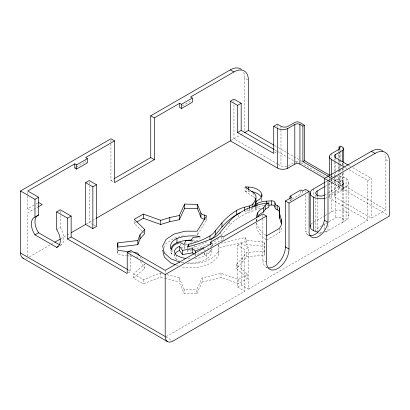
<?xml version="1.0" encoding="UTF-8"?>
<svg xmlns="http://www.w3.org/2000/svg" width="410" height="410" viewBox="0 0 410 410"><rect width="100%" height="100%" fill="white"/><g stroke="black" fill="none" stroke-linecap="round" stroke-linejoin="round"><path stroke-width="0.31" stroke-dasharray="2.05 1.54" d="M349.156 169.791L367.796 180.549L367.796 220.231L331.618 199.347A7.482 4.32 0 0 1 331.285 193.443L338.516 189.266A3.587 2.071 0 0 0 339.034 186.709L339.07 175.536M263.712 205.594A14.745 8.513 0 0 0 256.993 207.814L255.666 208.577L255.763 207.101A6.094 3.521 0 0 1 255.83 206.599M180.487 243.801L180.487 246.784L184.105 248.875L185.94 244.57L185.94 242.781M166.957 274.685L179.073 277.713L179.073 281.89L184.095 293.345L196.887 293.473L196.887 289.296L202.176 277.883L221.041 273.306L238.466 279.502L247.507 274.28L236.457 264.337L242.592 257.854L246.733 252.452L264.486 251.104L264.296 242.243L246.687 240.373L245.062 237.569L221.277 243.161M196.887 293.473L202.176 282.059L202.176 277.883M164.072 247.455L166.065 243.54L174.004 238.261L185.023 235.366M191.916 249.854L187.344 251.186L188.518 248.921M206.64 217.105L206.64 220.088L197.133 235.376L197.133 231.199M202.176 282.059L221.041 277.483L238.466 283.679L247.507 278.457L236.457 268.514L242.592 262.036L246.733 256.634L246.733 252.452M186.775 263.123C198.44 264.481 212.523 261.559 218.858 250.72L218.858 254.902C211.314 267.643 194.34 268.878 181.097 266.828M221.2 235.396L229.702 225.239A51.803 29.909 0 0 1 238.353 217.925L247.163 212.836L255.942 209.817A27.49 15.872 0 0 1 261.021 208.254M133.486 278.149L133.486 273.972L144.797 264.127L144.797 268.304L133.486 278.149L143.438 283.894L160.295 277.196L164.533 278.257M74.763 168.018L75.85 167.388M76.393 167.075L85.618 161.75L86.52 162.273M182.388 105.877L190.527 101.178M27.736 196.062L27.736 208.746L35.332 204.359M35.875 204.047L38.586 202.478M38.586 206.655L27.736 212.923L27.736 256.563M110.941 143.838L110.941 180.549L113.703 178.955M56.677 229.631L60.296 227.545L60.296 215.496M29.387 256.875L50.456 244.708M51.009 244.391L53.777 242.792M60.813 238.733L70.387 233.203M86.443 223.932L92.004 220.723M92.537 220.416L95.32 218.807M230.953 140.502L240.373 135.064M240.911 134.752L244.124 132.896M60.316 245.334L61.351 244.739M141.993 230.999L134.28 223.486L135.879 222.563M274.767 152.802L276.837 151.608M288.512 165.753L294.201 162.468M128.253 272.896L130.836 271.405L130.836 254.313M222.635 240.86L221.277 240.075L210.427 246.338L211.329 246.861M290.013 199.198L290.013 200.387L300.868 194.125L301.77 194.647M211.914 246.328L204.682 250.505L204.241 249.352M325.038 182.255L327.231 180.989M204.021 252.955L204.682 254.687L211.914 250.505L211.914 248.716M324.822 186.56L327.559 184.977M328.108 184.664L335.236 180.549A4.751 2.742 0 0 1 342.473 180.549A5.581 3.224 0 0 1 342.473 184.725L324.382 195.17M237.559 245.298L241.177 243.207L248.414 247.384L248.414 289.158L241.177 284.981L237.559 287.067L237.559 245.298L244.796 249.475L248.414 247.384M328 197.256L346.086 186.816A10.86 6.268 0 0 0 346.086 178.458A9.702 5.602 0 0 0 336.169 176.807M342.616 173.456L342.616 186.898A4.003 2.311 0 0 1 342.545 190.127L335.308 194.304A3.567 2.06 0 0 0 335.236 197.256L371.414 218.146L385.882 209.792L385.882 159.664A20.464 11.813 -60 0 0 384.78 153.904M367.796 180.549L371.414 178.458L371.414 218.146M266.572 240.004L279.236 232.695A25.092 14.488 0 0 0 281.747 226.914M314.075 222.005L324.494 215.993M325.038 215.675L328.328 213.779M328.876 213.461L331.618 211.878A9.702 5.602 0 0 1 346.086 211.878A10.86 6.268 0 0 1 346.086 220.231L324.382 232.762A5.053 2.916 0 0 1 323.885 233.023M322.081 225.741L317.145 228.585A5.181 2.988 0 0 0 315.674 230.676L315.674 198.814M322.629 225.423L327.011 222.891M329.204 221.625L335.236 218.146A4.751 2.742 0 0 1 342.473 218.146A5.581 3.224 0 0 1 342.473 222.322L342.473 180.549M166.311 336.559L244.796 291.249L244.796 249.475M248.414 289.158L367.796 220.231M194.263 254.436L195.257 255.235L203.022 252.027M133.486 273.972L143.438 279.717L160.295 273.019L161.504 273.321M244.642 211.381L249.306 210.166A7.247 4.187 0 0 0 252.924 208.075M246.733 256.634L264.486 255.281L264.296 246.42L246.687 244.55L245.062 241.746L218.837 247.906L218.837 243.73M196.287 241.326L192.618 241.972L192.618 240.183M266.925 205.308L268.196 205.225M179.073 277.713L184.095 289.168L196.887 289.296M185.94 244.57L187.852 244.652M245.067 186.883L245.067 191.06L248.419 191.214A14.637 8.451 0 0 1 250.126 191.347M181.097 262.651L184.249 262.912M130.221 252.001L132.707 252.35M117.788 251.361L117.788 254.441L126.49 255.661M127.11 255.748L132.087 256.44M136.433 257.049L137.678 257.224L137.678 256.03M165.143 278.405L179.073 281.89M176.3 265.05L178.099 265.716M205.574 219.678L206.64 220.088M243.694 72.447A20.464 11.813 -60 0 1 244.796 78.207L248.414 80.293M385.882 159.664L388.465 161.156M348.941 165.486L350.581 166.434M352.774 167.7L371.414 178.458M345.322 167.572L346.968 168.525M330.793 175.895L332.438 176.848M332.987 177.161L340.664 181.594L339.08 182.506L331.403 178.078M329.209 176.812L330.855 177.761M274.464 145.463L277.79 147.385M278.344 147.702L300.52 160.505M301.073 160.822L302.18 161.463M328.789 176.828L330.45 177.786M332.669 179.067L385.882 209.792M300.899 162.816L325.314 176.91M325.863 177.228L328.605 178.806M330.793 180.072L342.616 186.898M274.613 149.727L288.04 157.476M288.594 157.799L295.246 161.637M295.8 161.96L297.465 162.919M329.066 181.164L388.393 215.414M277.652 164.01L233.941 138.775L233.941 104.852M278.205 164.333L280.973 165.927A5.243 3.029 0 0 0 286.964 166.511M290.013 200.387L290.921 200.91M245.067 191.06L253.283 196.708A12.49 7.211 0 0 1 255.082 198.445M305.491 195.063L305.491 231.137L308.592 232.931M307.356 234.561L308.904 235.458A13.694 7.908 -60 0 1 305.491 231.137M262.882 219.073L262.882 259.914L265.982 261.708M266.177 267.202L267.212 267.802M110.941 180.549L113.524 182.04M237.559 287.067L244.796 291.249M93.367 224.711L89.236 222.322L89.236 186.242M93.885 225.008L96.473 226.499M27.736 208.746L31.355 210.832M128.074 269.806L130.836 271.405M165.809 336.882L172.461 340.72M329.117 180.974L339.034 186.709M142.444 231.445L143.808 232.767M140.051 256.742L142.424 260.432M140.389 261.447L144.797 268.304M218.837 244.365L218.858 254.902M339.039 152.095L339.044 158.429M339.049 160.966L339.055 162.867M339.055 163.498L339.06 169.202M339.06 169.837L339.065 173.005M348.848 182.635L348.848 216.055M346.086 178.458L346.086 220.231M343.8 182.635L343.8 220.231M343.718 163.559L343.718 165.481M343.718 168.679L343.718 169.96M343.718 172.518L343.718 188.523M342.616 147.216L342.616 149.132M342.616 163.216L342.616 165.138M342.616 168.336L342.616 170.898M342.545 163.247L342.545 165.163M342.545 168.366L342.545 170.924M342.545 173.486L342.545 190.127M340.664 146.088L340.664 150.526M340.664 151.157L340.664 159.403M340.664 160.033L340.664 163.841M340.664 164.471L340.664 168.279M340.664 168.91L340.664 172.082M340.664 172.718L340.664 185.771M339.567 148.763L339.567 151.326M339.567 151.966L339.567 159.008M339.567 159.644L339.567 162.847M339.567 165.404L339.567 168.607M339.567 169.248L339.567 172.446M339.567 175.008L339.567 187.811M338.516 149.578L338.516 151.5M338.516 154.063L338.516 158.542M338.516 159.183L338.516 162.38M338.516 163.021L338.516 169.422M338.516 170.063L338.516 189.266M335.236 157.573L335.308 161.022M335.236 161.412L335.308 171.262M335.236 171.657L335.236 175.495M335.308 175.741L335.236 218.146M334.191 158.649L334.191 171.452M334.191 174.009L334.191 175.931M334.191 176.572L334.191 195.77M331.618 175.024L331.618 177.586M331.618 178.222L331.618 211.878M331.285 153.755L331.285 158.239M331.285 175.521L331.285 193.443M329.43 176.592L329.43 179.149M329.43 179.79L329.43 196.431M328 225.003L328 230.676A11.137 6.432 0 0 1 324.623 231.819M324.382 223.845L324.382 229.579M317.145 195.17L317.145 197.364M317.145 197.999L317.145 230.85M315.674 194.991L315.674 198.179M313.527 188.902L313.527 196.467M305.491 190.635L305.491 191.9M302.677 190.993L302.677 193.976M300.868 191.142L300.868 194.125M291.823 198.45L291.823 200.239M280.973 126.244L280.973 165.927M279.236 228.519L279.236 232.695M277.355 125.419L277.355 127.31M264.486 251.104L264.486 255.281M264.296 242.243L264.296 246.42M262.882 215.245L262.882 218.433M261.898 197.697L261.898 199.485M256.993 206.02L256.993 207.814M256.188 221.2L256.188 218.812A43.486 25.107 0 0 0 256.235 220.862M255.942 205.641L255.942 209.817M255.666 206.789L255.666 208.577M253.283 192.531L253.283 196.708M251.704 207.296L251.704 211.473M249.306 208.972L249.306 210.166M248.419 190.02L248.419 191.214M247.507 274.28L247.507 278.457M247.163 208.659L247.163 212.836M246.876 187.929L246.876 192.105M246.687 240.373L246.687 244.55M245.062 237.569L245.062 241.746M244.796 78.207L244.796 131.231M242.592 257.854L242.592 262.036M241.177 243.207L241.177 284.981M238.466 279.502L238.466 283.679M238.353 214.937L238.353 217.925M236.457 264.337L236.457 268.514M233.941 100.373L233.941 102.29M229.702 222.256L229.702 225.239M223.086 237.539L223.086 239.927M221.277 237.088L221.277 240.075M221.041 273.306L221.041 277.483M220.795 232.296L220.795 235.284M212.236 243.801L212.236 246.19M211.601 238.794L211.601 240.588M211.35 249.29A22.427 12.946 0 0 1 206.84 254.61L206.84 258.787A20.172 11.649 0 0 1 188.738 262.969M204.682 252.893L204.682 254.687M203.58 247.625L203.58 251.202M199.957 236.503L199.957 240.081M195.257 254.041L195.257 255.235M194.196 245.016L194.196 249.193M191.039 240.608L191.039 244.785M187.344 247.01L187.344 251.186M184.105 245.293L184.105 248.875M184.095 289.168L184.095 293.345M176.151 254.969L176.151 259.146A20.172 11.649 0 0 0 179.375 260.832M174.537 254.261L174.537 256.05M171.78 249.71L171.785 254.082A12.5 7.216 0 0 1 173.251 250.249M165.204 270.359L165.204 272.906M160.295 273.019L160.295 277.196M143.438 279.717L143.438 283.894M134.28 221.098L134.28 223.486M130.836 250.515L130.836 253.682M117.788 250.858L117.788 254.441M110.941 140.041L110.941 143.208M89.236 181.814L89.236 183.711M85.618 160.556L85.618 161.75M60.296 211.058L60.296 212.959M27.736 192.259L27.736 195.432M60.296 227.545A14.109 8.144 60 0 1 60.296 245.298M322.075 232.173A11.137 6.432 0 0 1 319.457 232.173M311.067 224.198A9.517 5.494 0 0 1 312.553 222.876M320.763 233.644A5.053 2.916 0 0 1 318.201 233.244M326.954 197.712A11.137 6.432 0 0 1 324.623 198.399M27.291 258.008A11.044 6.375 -60 0 1 26.286 258.356M267.284 267.684A15.918 9.189 -60 0 1 262.882 259.914M295.748 161.75A3.644 2.106 0 0 1 299.361 161.924M211.914 250.505A22.427 12.946 0 0 1 206.84 258.787M184.228 262.333A20.172 11.649 0 0 1 183.152 262.082M176.151 259.146A11.029 6.365 0 0 1 174.798 254.431M206.84 254.61A20.172 11.649 0 0 1 194.53 258.72M189.897 258.853A20.172 11.649 0 0 1 187.016 258.623M171.785 254.082A17.056 9.845 0 0 1 170.529 249.957M192.567 240.04A27.818 16.062 0 0 1 198.02 240.398M206.912 241.803A60.326 34.829 0 0 1 188.81 248.357M208.833 244.129A117.644 67.922 0 0 1 194.704 249.044M218.535 238.569A27.075 15.631 0 0 1 212.621 242.51M261.862 198.973A11.213 6.473 0 0 1 261.585 201.002M266.116 239.691A43.486 25.107 0 0 1 256.188 222.994M256.44 220.949A43.486 25.107 0 0 1 256.973 218.919M266.116 235.514A43.486 25.107 0 0 1 256.568 222.907"/><path stroke-width="0.61" d="M255.666 206.194L255.763 202.924A6.094 3.521 0 0 1 257.921 200.249A11.213 6.473 0 0 0 261.862 194.796A14.637 8.451 0 0 0 248.419 187.037L245.067 186.883L253.283 192.531A12.49 7.211 0 0 1 255.891 198.245L255.891 202.422A39.355 22.719 0 0 1 254.195 206.245M255.666 204.4L256.993 203.637A14.745 8.513 0 0 1 266.29 201.166L271.374 200.854A3.29 1.896 0 0 1 274.992 202.945A4.874 2.814 0 0 0 277.201 205.61A4.853 2.803 0 0 1 279.425 208.019L279.692 218.099L281.409 223.927L281.409 219.745L279.692 213.923M279.692 218.099L279.425 212.195A4.853 2.803 0 0 0 277.201 209.787A4.874 2.814 0 0 1 274.992 207.122A3.29 1.896 0 0 0 271.374 205.031L268.832 205.19M137.832 240.501L117.783 242.879L117.783 247.056L137.832 244.678L137.832 240.501L140.046 234.73L144.715 229.477L134.28 219.309L143.326 214.087L160.73 220.303L169.76 217.531L179.37 215.496L184.649 204.083L197.43 204.37L200.89 213.005L200.89 217.182A4.833 2.788 0 0 0 204.508 219.268L204.508 215.091A4.833 2.788 0 0 1 200.89 213.005M137.832 244.678L140.046 238.907L144.715 233.654L144.715 229.477M136.94 221.953L143.326 218.263L160.73 224.48L169.76 221.707L179.37 219.678L184.649 208.26L184.649 204.083M255.891 198.245A39.355 22.719 0 0 1 252.924 203.898A7.247 4.187 0 0 1 249.306 205.989L244.642 207.204A24.344 14.058 0 0 0 236.309 210.632A88.555 51.127 0 0 0 221.964 222.861L215.286 230.835A23.754 13.714 0 0 1 209.987 235.888A60.326 34.829 0 0 1 188.81 244.181L187.344 247.01L194.196 245.016A117.644 67.922 0 0 0 211.601 238.794A27.075 15.631 0 0 0 220.795 231.701L229.702 221.062A51.803 29.909 0 0 1 238.353 213.743L247.163 208.659L255.942 205.641A27.49 15.872 0 0 1 268.842 202.981L268.842 207.158L265.224 209.249L263.522 212.031A16.236 9.374 0 0 0 257.793 216.926L257.793 212.749A16.236 9.374 0 0 1 263.522 207.855L265.224 205.067L268.842 202.981M212.17 238.538A23.754 13.714 0 0 0 215.286 235.012L221.964 227.037A88.555 51.127 0 0 1 236.309 214.809A24.344 14.058 0 0 1 240.163 212.841M23.554 258.377A11.044 6.375 -60 0 1 20.5 252.985L20.5 190.993L110.941 138.775L114.559 140.866L114.559 182.64L154.355 159.664L154.355 117.89L179.677 103.269L181.486 104.314L192.336 98.046L192.336 102.223L181.486 108.491L179.677 107.446L179.677 103.269M114.257 178.632L150.736 157.573L150.736 115.799L230.323 69.849A20.464 11.813 -60 0 1 241.408 69.418M74.763 163.841L74.763 168.018L76.573 169.058L87.427 162.796L87.427 158.619L76.573 164.881L74.763 163.841L27.736 190.993L38.586 197.256L38.586 215.009A14.109 8.144 60 0 0 38.586 232.762L59.752 244.98M114.559 140.866L85.618 157.573L87.427 158.619M273.911 145.145L248.414 130.421L248.414 80.293A20.464 11.813 -60 0 0 233.941 71.94L190.527 97.001L192.336 98.046M20.5 190.993L34.973 199.347L38.586 197.256M38.407 206.763L42.204 204.57L38.586 202.478M85.618 224.408L85.618 182.635L89.236 180.549L96.473 184.725L96.473 226.499L92.855 228.585L85.618 224.408L71.284 232.685M95.873 218.489L230.323 140.866L230.323 101.183L233.941 99.092L241.177 103.269L241.177 130.421L274.064 149.409M58.225 246.492L56.677 247.384L34.973 234.853A14.109 8.144 60 0 1 34.973 217.1L38.586 215.009M85.618 182.635L92.855 186.816L96.473 184.725M230.323 101.183L237.559 105.36L241.177 103.269M56.677 247.384A14.109 8.144 60 0 0 56.677 229.631L56.677 211.878L60.296 209.787L71.145 216.055L71.145 236.939L127.52 269.488M34.973 234.853L38.586 232.762M56.677 211.878L67.527 218.146L71.145 216.055M237.559 105.36L237.559 132.512L241.177 130.421M54.745 242.233L60.26 239.05M244.662 132.589L248.414 130.421M67.527 218.146L67.527 239.03L71.145 236.939M237.559 132.512L273.736 153.396L273.736 126.244L277.355 124.153L280.973 126.244A5.243 3.029 0 0 0 287.482 126.664L294.713 122.487A3.644 2.106 0 0 1 299.361 122.241L304.486 125.199L304.486 160.705L329.702 175.265M273.736 126.244L277.355 128.335A7.677 4.433 0 0 0 287.569 128.663L294.805 124.486A3.741 2.163 0 0 1 299.92 124.389L302.903 126.116L302.903 161.622L328.661 176.495M302.903 126.116L304.486 125.199M67.527 239.03L127.223 273.49L127.223 252.606L130.836 250.515L165.204 270.359L212.236 243.207L210.427 242.161L210.427 244.55M230.323 140.866L277.355 168.018A7.677 4.433 0 0 0 287.569 168.346L294.805 164.169A3.741 2.163 0 0 1 299.92 164.072L324.71 178.422M302.903 161.622L304.486 160.705M331.618 174.383L331.618 159.664A7.482 4.32 0 0 1 331.285 153.755L338.516 149.578A3.587 2.071 0 0 0 339.034 147.026L340.664 146.088L342.616 147.216A4.003 2.311 0 0 1 342.545 150.444L342.545 161.965M348.392 165.168L335.236 157.573A3.567 2.06 0 0 1 335.308 154.621L342.545 150.444M210.427 242.161L221.277 235.899L223.086 236.939L262.882 213.964L266.5 216.055L266.5 262.005A15.918 9.189 -60 0 0 277.755 268.504A15.918 9.189 -60 0 0 289.009 249.008L289.009 203.058L309.109 191.455L309.109 233.228A13.694 7.908 -60 0 0 318.555 236.498A13.694 7.908 -60 0 0 328 222.322L328 180.549L375.027 153.396A20.464 11.813 -60 0 1 389.5 161.75L389.5 216.055L173.015 341.043A11.044 6.375 -60 0 1 165.204 336.533L20.5 252.985M290.013 198.599L290.013 196.211L300.868 189.948L302.677 190.993L305.491 189.369L309.109 191.455M268.509 267.925A15.918 9.189 -60 0 0 285.391 246.922L285.391 200.972L291.823 197.256L290.013 196.211M309.468 235.617A13.694 7.908 -60 0 0 324.382 220.231L324.382 178.458L371.414 151.305A20.464 11.813 -60 0 1 382.894 151.218M127.223 252.606L165.204 274.536L266.5 216.055M324.494 182.573L313.527 188.902A9.517 5.494 0 0 0 313.527 197.256L313.527 230.676A11.137 6.432 0 0 0 318.165 232.039M317.145 196.088L317.145 190.993L324.274 186.878M266.572 235.827L279.236 228.519A25.092 14.488 0 0 0 281.409 219.745M185.889 258.464A20.172 11.649 0 0 1 176.151 254.969A11.029 6.365 0 0 1 179.518 246.323L182.506 250.402L192.28 248.655L195.257 251.058L203.58 247.625M179.518 246.323L179.518 250.5L182.506 254.579L192.28 252.832L193.766 254.036M184.649 208.26L197.43 208.546L200.89 217.182M129.601 251.914L117.788 250.264L117.783 242.879M133.947 252.524L137.678 253.047L139.374 255.686M179.898 262.205L170.909 258.874L164.364 252.99L162.647 246.072L166.065 239.363L174.004 234.084L185.023 231.189L197.133 231.199L206.64 215.911L204.508 215.091M175.106 264.604L170.909 263.051L164.364 257.167L162.647 250.249M230.323 69.849L233.941 71.94M371.414 151.305L375.027 153.396M331.618 159.664L344.226 166.942M324.382 178.458L328 180.549M150.736 115.799L154.355 117.89M324.382 220.231L328 222.322M285.391 200.972L289.009 203.058M150.736 157.573L154.355 159.664M285.391 246.922L289.009 249.008M22.786 258.044L167.495 341.586M339.034 147.026L339.034 149.563M343.718 148.835L343.718 162.278M335.308 154.621L335.308 157.819M329.43 156.748L329.43 175.951M310.196 193.079L310.196 226.499M299.92 124.389L299.92 164.072M294.805 124.486L294.805 164.169M287.569 128.663L287.569 168.346M279.425 208.019L279.394 212.452M277.355 128.335L277.355 168.018M277.201 205.61L277.201 209.787M274.992 202.945L274.992 207.122M271.374 200.854L271.374 205.031M266.29 201.166L266.29 203.555M265.224 205.067L265.224 209.249M263.522 207.855L263.522 212.031M261.862 194.796L261.862 196.585M256.993 203.637L256.993 205.425M255.763 202.924L255.763 205.912M252.924 203.898L252.924 207.48M249.306 205.989L249.306 208.372M248.419 187.037L248.419 189.42M244.642 207.204L244.642 210.786M236.309 210.632L236.309 214.809M221.964 222.861L221.964 227.037M215.286 230.835L215.286 235.012M209.987 235.888L209.987 239.471M197.43 204.37L197.43 208.546M195.257 251.058L195.257 253.447M192.28 248.655L192.28 252.832M188.81 244.181L188.81 246.564M182.506 250.402L182.506 254.579M181.486 104.314L181.486 108.491M179.37 215.496L179.37 219.678M176.956 238.476A17.056 9.845 0 0 0 171.785 249.905A12.5 7.216 0 0 1 180.487 242.607L184.105 244.693L185.94 240.393L191.039 240.608L192.618 237.795L199.957 236.503A27.818 16.062 0 0 0 176.956 238.476L176.956 242.653A17.056 9.845 0 0 0 170.703 248.906M169.76 217.531L169.76 221.707M165.204 274.536L165.204 336.533M160.73 220.303L160.73 224.48M143.326 214.087L143.326 218.263M140.046 234.73L140.046 238.907M92.855 186.816L92.855 228.585M76.573 164.881L76.573 169.058M34.973 199.347L34.973 217.1M313.527 230.676A9.517 5.494 0 0 1 310.585 224.936M324.382 195.17A5.053 2.916 0 0 1 317.145 195.17A5.181 2.988 0 0 1 317.145 190.993M324.623 198.399A11.137 6.432 0 0 1 313.527 197.256M175.198 253.646A11.029 6.365 0 0 1 179.518 250.5M176.956 242.653A27.818 16.062 0 0 1 191.567 240.04M211.657 238.938A23.754 13.714 0 0 1 211.124 239.327M256.045 200.905A12.49 7.211 0 0 1 256.004 201.92M251.796 191.598A14.637 8.451 0 0 1 261.196 197.025M256.276 217.792A43.486 25.107 0 0 1 257.793 212.749"/></g></svg>
